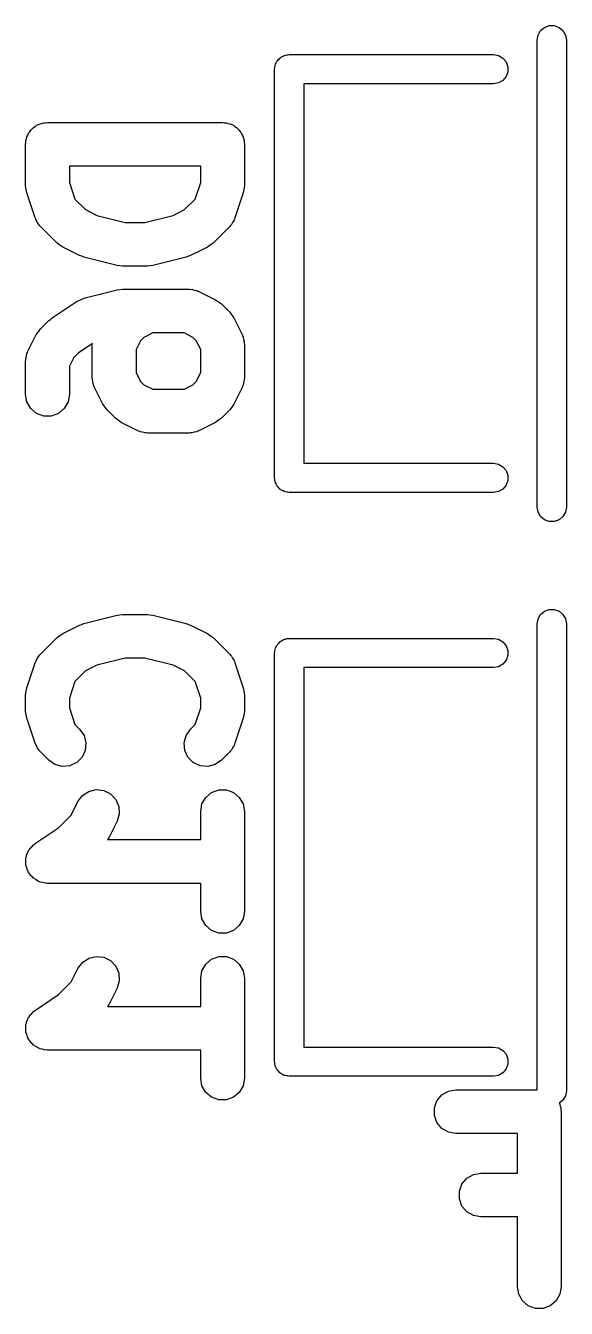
# Model space of a CAD drawing. Extents: x 25.3 to 49.5, y -85 to -25.3.
# Drawn here: x 41.06 to 43.41, y -69.78 to -64.2 of the extents above; entities that cross this region are included whole.
import ezdxf

# ---------------------------------------------------------------- set-up
doc = ezdxf.new("R2010")
doc.units = 0
doc.header["$MEASUREMENT"] = 0
doc.layers.add('BLACK', color=7, linetype='CONTINUOUS')

msp = doc.modelspace()

# ---------------------------------------------------------------- linework, layer by layer
at = {"layer": 'Black'}
for p, q in [((43.2917, -64.2403), (43.3028, -64.2212)), ((43.3028, -64.2212), (43.3196, -64.207)), ((43.3196, -64.207), (43.3404, -64.1995)), ((43.3404, -64.1995), (43.3624, -64.1995)), ((43.3624, -64.1995), (43.3832, -64.207)), ((43.3832, -64.207), (43.4, -64.2212)), ((43.4, -64.2212), (43.4111, -64.2403)), ((43.2879, -64.262), (43.2917, -64.2403)), ((43.2879, -66.294), (43.2879, -64.262)), ((43.4111, -64.2403), (43.4149, -64.262)), ((43.4149, -64.262), (43.4149, -66.294)), ((42.157, -64.353), (42.1598, -64.3482)), ((42.1598, -64.3482), (42.164, -64.3446)), ((42.164, -64.3446), (42.1676, -64.3404)), ((42.1676, -64.3404), (42.1724, -64.3376)), ((42.1724, -64.3376), (42.1766, -64.334)), ((42.1766, -64.334), (42.1819, -64.3321)), ((42.1819, -64.3321), (42.1867, -64.3293)), ((42.1867, -64.3293), (42.1921, -64.3284)), ((42.1921, -64.3284), (42.1974, -64.3265)), ((42.1974, -64.3265), (42.2029, -64.3265)), ((42.2029, -64.3265), (42.2084, -64.3255)), ((42.2084, -64.3255), (43.0974, -64.3255)), ((43.0974, -64.3255), (43.1191, -64.3293)), ((43.1191, -64.3293), (43.1382, -64.3404)), ((43.1382, -64.3404), (43.1524, -64.3572)), ((42.1449, -64.389), (42.1459, -64.3835)), ((42.1449, -66.167), (42.1449, -64.389)), ((42.1459, -64.378), (42.1478, -64.3727)), ((42.1459, -64.3835), (42.1459, -64.378)), ((42.1478, -64.3727), (42.1487, -64.3673)), ((42.1487, -64.3673), (42.1515, -64.3625)), ((42.1515, -64.3625), (42.1534, -64.3572)), ((42.1534, -64.3572), (42.157, -64.353)), ((43.1524, -64.3572), (43.1599, -64.378)), ((43.1599, -64.4), (43.1524, -64.4207)), ((43.1599, -64.378), (43.1599, -64.4)), ((43.0974, -64.4525), (42.2719, -64.4525)), ((42.2719, -64.4525), (42.2719, -66.1035)), ((43.1191, -64.4487), (43.0974, -64.4525)), ((43.1382, -64.4376), (43.1191, -64.4487)), ((43.1524, -64.4207), (43.1382, -64.4376)), ((41.1163, -64.6302), (41.1235, -64.6261)), ((41.1235, -64.6261), (41.1317, -64.6246)), ((41.1317, -64.6246), (41.1396, -64.6218)), ((41.1396, -64.6218), (41.1479, -64.6218)), ((41.1479, -64.6218), (41.1561, -64.6203)), ((41.1561, -64.6203), (41.9181, -64.6203)), ((41.9181, -64.6203), (41.9263, -64.6218)), ((41.9263, -64.6218), (41.9347, -64.6218)), ((41.9347, -64.6218), (41.9425, -64.6246)), ((41.9425, -64.6246), (41.9507, -64.6261)), ((41.9507, -64.6261), (41.9579, -64.6302)), ((41.0652, -64.6912), (41.0666, -64.683)), ((41.0666, -64.683), (41.0708, -64.6758)), ((41.0708, -64.6758), (41.0736, -64.6679)), ((41.0736, -64.6679), (41.079, -64.6616)), ((41.079, -64.6616), (41.0831, -64.6543)), ((41.0831, -64.6543), (41.0895, -64.649)), ((41.0895, -64.649), (41.0949, -64.6426)), ((41.0949, -64.6426), (41.1021, -64.6384)), ((41.1021, -64.6384), (41.1085, -64.6331)), ((41.1085, -64.6331), (41.1163, -64.6302)), ((41.9579, -64.6302), (41.9657, -64.6331)), ((41.9657, -64.6331), (41.9721, -64.6384)), ((41.9721, -64.6384), (41.9793, -64.6426)), ((41.9793, -64.6426), (41.9847, -64.649)), ((41.9847, -64.649), (41.9911, -64.6543)), ((41.9911, -64.6543), (41.9952, -64.6616)), ((41.9952, -64.6616), (42.0006, -64.6679)), ((42.0006, -64.6679), (42.0035, -64.6758)), ((42.0035, -64.6758), (42.0076, -64.683)), ((42.0076, -64.683), (42.0091, -64.6912)), ((41.0609, -64.7156), (41.0623, -64.7074)), ((41.0609, -64.897), (41.0609, -64.7156)), ((41.0623, -64.699), (41.0652, -64.6912)), ((41.0623, -64.7074), (41.0623, -64.699)), ((42.0091, -64.6912), (42.0119, -64.699)), ((42.0119, -64.699), (42.0119, -64.7074)), ((42.0119, -64.7074), (42.0134, -64.7156)), ((42.0134, -64.7156), (42.0134, -64.897)), ((41.2514, -64.8108), (41.2514, -64.8815)), ((41.8229, -64.8108), (41.2514, -64.8108)), ((41.8229, -64.8815), (41.8229, -64.8108)), ((41.0635, -64.912), (41.0609, -64.897)), ((41.2514, -64.8815), (41.2757, -64.9544)), ((41.7986, -64.9544), (41.8229, -64.8815)), ((42.0134, -64.897), (42.0107, -64.912)), ((41.0658, -64.9271), (41.0635, -64.912)), ((41.102, -65.036), (41.0658, -64.9271)), ((41.2757, -64.9544), (41.3214, -65.0001)), ((41.7528, -65.0001), (41.7986, -64.9544)), ((42.0085, -64.9271), (41.9722, -65.036)), ((42.0107, -64.912), (42.0085, -64.9271)), ((41.3214, -65.0001), (41.3708, -65.0248)), ((41.7034, -65.0248), (41.7528, -65.0001)), ((41.1047, -65.0408), (41.102, -65.036)), ((41.1061, -65.0461), (41.1047, -65.0408)), ((41.1125, -65.0553), (41.1061, -65.0461)), ((41.1178, -65.0651), (41.1125, -65.0553)), ((41.1219, -65.0687), (41.1178, -65.0651)), ((41.125, -65.0732), (41.1219, -65.0687)), ((41.1976, -65.1458), (41.125, -65.0732)), ((41.3708, -65.0248), (41.4944, -65.0558)), ((41.4944, -65.0558), (41.5798, -65.0558)), ((41.5798, -65.0558), (41.7034, -65.0248)), ((41.9492, -65.0732), (41.8766, -65.1458)), ((41.9523, -65.0687), (41.9492, -65.0732)), ((41.9564, -65.0651), (41.9523, -65.0687)), ((41.9617, -65.0553), (41.9564, -65.0651)), ((41.9682, -65.0461), (41.9617, -65.0553)), ((41.9696, -65.0408), (41.9682, -65.0461)), ((41.9722, -65.036), (41.9696, -65.0408)), ((41.2101, -65.1545), (41.1976, -65.1458)), ((41.2224, -65.1636), (41.2101, -65.1545)), ((41.2949, -65.1999), (41.2224, -65.1636)), ((41.8229, -65.1781), (41.7793, -65.1999)), ((41.8519, -65.1636), (41.8229, -65.1781)), ((41.8641, -65.1545), (41.8519, -65.1636)), ((41.8766, -65.1458), (41.8641, -65.1545)), ((41.3049, -65.2029), (41.2949, -65.1999)), ((41.3144, -65.2071), (41.3049, -65.2029)), ((41.4596, -65.2434), (41.3144, -65.2071)), ((41.7598, -65.2071), (41.6146, -65.2434)), ((41.7693, -65.2029), (41.7598, -65.2071)), ((41.7793, -65.1999), (41.7693, -65.2029)), ((41.4712, -65.2442), (41.4596, -65.2434)), ((41.4827, -65.2463), (41.4712, -65.2442)), ((41.5915, -65.2463), (41.4827, -65.2463)), ((41.603, -65.2442), (41.5915, -65.2463)), ((41.6146, -65.2434), (41.603, -65.2442)), ((41.3144, -65.3852), (41.4596, -65.3489)), ((41.4596, -65.3489), (41.4712, -65.3481)), ((41.4712, -65.3481), (41.4827, -65.346)), ((41.4827, -65.346), (41.773, -65.346)), ((41.773, -65.346), (41.7784, -65.347)), ((41.7784, -65.347), (41.7839, -65.3467)), ((41.7839, -65.3467), (41.7946, -65.3498)), ((41.7946, -65.3498), (41.8055, -65.3518)), ((41.8055, -65.3518), (41.8103, -65.3545)), ((41.1759, -65.4709), (41.2847, -65.3983)), ((41.2847, -65.3983), (41.2996, -65.3918)), ((41.2996, -65.3918), (41.3144, -65.3852)), ((41.8103, -65.3545), (41.8156, -65.3561)), ((41.8156, -65.3561), (41.8881, -65.3924)), ((41.8881, -65.3924), (41.9004, -65.4015)), ((41.9004, -65.4015), (41.9129, -65.4102)), ((41.9129, -65.4102), (41.9492, -65.4465)), ((41.9492, -65.4465), (41.9579, -65.459)), ((41.9579, -65.459), (41.967, -65.4713)), ((41.1163, -65.5316), (41.125, -65.5191)), ((41.125, -65.5191), (41.1613, -65.4828)), ((41.1613, -65.4828), (41.169, -65.4774)), ((41.169, -65.4774), (41.1759, -65.4709)), ((41.967, -65.4713), (42.0033, -65.5438)), ((41.0709, -65.6164), (41.1072, -65.5438)), ((41.1072, -65.5438), (41.1163, -65.5316)), ((41.561, -65.5703), (41.5416, -65.6089)), ((41.5754, -65.5559), (41.561, -65.5703)), ((41.614, -65.5365), (41.5754, -65.5559)), ((41.7505, -65.5365), (41.614, -65.5365)), ((41.7891, -65.5559), (41.7505, -65.5365)), ((41.8035, -65.5703), (41.7891, -65.5559)), ((41.8229, -65.6089), (41.8035, -65.5703)), ((42.0033, -65.5438), (42.0049, -65.5491)), ((42.0049, -65.5491), (42.0076, -65.5539)), ((42.0076, -65.5539), (42.0096, -65.5648)), ((42.0096, -65.5648), (42.0127, -65.5755)), ((42.0127, -65.5755), (42.0124, -65.581)), ((41.0647, -65.6374), (41.0666, -65.6264)), ((41.0666, -65.6264), (41.0694, -65.6217)), ((41.0694, -65.6217), (41.0709, -65.6164)), ((41.2894, -65.6242), (41.2707, -65.6429)), ((41.3518, -65.5825), (41.2894, -65.6242)), ((41.3511, -65.5864), (41.3518, -65.5825)), ((41.3511, -65.7316), (41.3511, -65.5864)), ((41.5416, -65.6089), (41.5416, -65.7091)), ((41.8229, -65.7091), (41.8229, -65.6089)), ((42.0124, -65.581), (42.0134, -65.5864)), ((42.0134, -65.5864), (42.0134, -65.7316)), ((41.0609, -65.659), (41.0618, -65.6536)), ((41.0609, -65.8041), (41.0609, -65.659)), ((41.0615, -65.6481), (41.0647, -65.6374)), ((41.0618, -65.6536), (41.0615, -65.6481)), ((41.2707, -65.6429), (41.2514, -65.6815)), ((41.2514, -65.6815), (41.2514, -65.8041)), ((41.3521, -65.737), (41.3511, -65.7316)), ((41.3518, -65.7425), (41.3521, -65.737)), ((41.355, -65.7532), (41.3518, -65.7425)), ((41.5416, -65.7091), (41.561, -65.7477)), ((41.8035, -65.7477), (41.8229, -65.7091)), ((42.0127, -65.7425), (42.0096, -65.7532)), ((42.0134, -65.7316), (42.0124, -65.737)), ((42.0124, -65.737), (42.0127, -65.7425)), ((41.3569, -65.7641), (41.355, -65.7532)), ((41.3596, -65.7689), (41.3569, -65.7641)), ((41.3612, -65.7742), (41.3596, -65.7689)), ((41.3975, -65.8467), (41.3612, -65.7742)), ((41.561, -65.7477), (41.5754, -65.7621)), ((41.5754, -65.7621), (41.614, -65.7815)), ((41.614, -65.7815), (41.7505, -65.7815)), ((41.7505, -65.7815), (41.7891, -65.7621)), ((41.7891, -65.7621), (41.8035, -65.7477)), ((42.0033, -65.7742), (41.967, -65.8467)), ((42.0049, -65.7689), (42.0033, -65.7742)), ((42.0076, -65.7641), (42.0049, -65.7689)), ((42.0096, -65.7532), (42.0076, -65.7641)), ((41.0666, -65.8367), (41.0609, -65.8041)), ((41.0831, -65.8654), (41.0666, -65.8367)), ((41.2456, -65.8367), (41.2291, -65.8654)), ((41.2514, -65.8041), (41.2456, -65.8367)), ((41.4066, -65.859), (41.3975, -65.8467)), ((41.967, -65.8467), (41.9579, -65.859)), ((41.1085, -65.8866), (41.0831, -65.8654)), ((41.1396, -65.8979), (41.1085, -65.8866)), ((41.1727, -65.8979), (41.1396, -65.8979)), ((41.2037, -65.8866), (41.1727, -65.8979)), ((41.2291, -65.8654), (41.2037, -65.8866)), ((41.4153, -65.8715), (41.4066, -65.859)), ((41.4516, -65.9078), (41.4153, -65.8715)), ((41.4641, -65.9165), (41.4516, -65.9078)), ((41.9129, -65.9078), (41.9004, -65.9165)), ((41.9492, -65.8715), (41.9129, -65.9078)), ((41.9579, -65.859), (41.9492, -65.8715)), ((41.4764, -65.9256), (41.4641, -65.9165)), ((41.5489, -65.9619), (41.4764, -65.9256)), ((41.5542, -65.9635), (41.5489, -65.9619)), ((41.559, -65.9662), (41.5542, -65.9635)), ((41.57, -65.9682), (41.559, -65.9662)), ((41.8055, -65.9662), (41.7946, -65.9682)), ((41.8103, -65.9635), (41.8055, -65.9662)), ((41.8156, -65.9619), (41.8103, -65.9635)), ((41.8229, -65.9583), (41.8156, -65.9619)), ((41.8881, -65.9256), (41.8229, -65.9583)), ((41.9004, -65.9165), (41.8881, -65.9256)), ((41.5807, -65.9713), (41.57, -65.9682)), ((41.5861, -65.971), (41.5807, -65.9713)), ((41.5915, -65.972), (41.5861, -65.971)), ((41.773, -65.972), (41.5915, -65.972)), ((41.7784, -65.971), (41.773, -65.972)), ((41.7839, -65.9713), (41.7784, -65.971)), ((41.7946, -65.9682), (41.7839, -65.9713)), ((42.2719, -66.1035), (43.0974, -66.1035)), ((43.0974, -66.1035), (43.1191, -66.1073)), ((43.1191, -66.1073), (43.1382, -66.1184)), ((43.1382, -66.1184), (43.1524, -66.1352)), ((42.1459, -66.1725), (42.1449, -66.167)), ((42.1459, -66.178), (42.1459, -66.1725)), ((42.1478, -66.1832), (42.1459, -66.178)), ((42.1487, -66.1887), (42.1478, -66.1832)), ((42.1515, -66.1935), (42.1487, -66.1887)), ((43.1524, -66.1352), (43.1599, -66.156)), ((43.1599, -66.178), (43.1524, -66.1988)), ((43.1599, -66.156), (43.1599, -66.178)), ((42.1534, -66.1988), (42.1515, -66.1935)), ((42.157, -66.203), (42.1534, -66.1988)), ((42.1598, -66.2078), (42.157, -66.203)), ((42.164, -66.2114), (42.1598, -66.2078)), ((42.1676, -66.2156), (42.164, -66.2114)), ((42.1724, -66.2184), (42.1676, -66.2156)), ((42.1766, -66.222), (42.1724, -66.2184)), ((42.1819, -66.2239), (42.1766, -66.222)), ((42.1867, -66.2267), (42.1819, -66.2239)), ((42.1921, -66.2276), (42.1867, -66.2267)), ((42.1974, -66.2295), (42.1921, -66.2276)), ((42.2029, -66.2295), (42.1974, -66.2295)), ((42.2084, -66.2305), (42.2029, -66.2295)), ((43.0974, -66.2305), (42.2084, -66.2305)), ((43.1191, -66.2267), (43.0974, -66.2305)), ((43.1382, -66.2156), (43.1191, -66.2267)), ((43.1524, -66.1988), (43.1382, -66.2156)), ((43.2917, -66.3157), (43.2879, -66.294)), ((43.4149, -66.294), (43.4111, -66.3157)), ((43.3028, -66.3348), (43.2917, -66.3157)), ((43.3196, -66.349), (43.3028, -66.3348)), ((43.3404, -66.3565), (43.3196, -66.349)), ((43.3624, -66.3565), (43.3404, -66.3565)), ((43.3832, -66.349), (43.3624, -66.3565)), ((43.4, -66.3348), (43.3832, -66.349)), ((43.4111, -66.3157), (43.4, -66.3348)), ((43.3028, -66.7612), (43.3196, -66.747)), ((43.3196, -66.747), (43.3404, -66.7395)), ((43.3404, -66.7395), (43.3624, -66.7395)), ((43.3624, -66.7395), (43.3832, -66.747)), ((43.3832, -66.747), (43.4, -66.7612)), ((41.2949, -66.8075), (41.3049, -66.8045)), ((41.3049, -66.8045), (41.3144, -66.8003)), ((41.3144, -66.8003), (41.4596, -66.764)), ((41.4596, -66.764), (41.4712, -66.7632)), ((41.4712, -66.7632), (41.4827, -66.7612)), ((41.4827, -66.7612), (41.5915, -66.7612)), ((41.5915, -66.7612), (41.603, -66.7632)), ((41.603, -66.7632), (41.6146, -66.764)), ((41.6146, -66.764), (41.7598, -66.8003)), ((41.7598, -66.8003), (41.7693, -66.8046)), ((43.2879, -66.802), (43.2917, -66.7803)), ((43.2879, -68.8295), (43.2879, -66.802)), ((43.2917, -66.7803), (43.3028, -66.7612)), ((43.4, -66.7612), (43.4111, -66.7803)), ((43.4111, -66.7803), (43.4149, -66.802)), ((43.4149, -66.802), (43.4149, -68.834)), ((41.1976, -66.8616), (41.2101, -66.8529)), ((41.2101, -66.8529), (41.2224, -66.8438)), ((41.2224, -66.8438), (41.2949, -66.8075)), ((41.7693, -66.8046), (41.7793, -66.8075)), ((41.7793, -66.8075), (41.8519, -66.8438)), ((41.8519, -66.8438), (41.8641, -66.8529)), ((41.8641, -66.8529), (41.8766, -66.8616)), ((41.125, -66.9342), (41.1976, -66.8616)), ((41.8766, -66.8616), (41.9492, -66.9342)), ((42.1459, -66.918), (42.1478, -66.9128)), ((42.1478, -66.9128), (42.1487, -66.9073)), ((42.1487, -66.9073), (42.1515, -66.9025)), ((42.1515, -66.9025), (42.1534, -66.8972)), ((42.1534, -66.8972), (42.157, -66.893)), ((42.157, -66.893), (42.1598, -66.8882)), ((42.1598, -66.8882), (42.164, -66.8846)), ((42.164, -66.8846), (42.1676, -66.8804)), ((42.1676, -66.8804), (42.1724, -66.8776)), ((42.1724, -66.8776), (42.1766, -66.874)), ((42.1766, -66.874), (42.1819, -66.8721)), ((42.1819, -66.8721), (42.1867, -66.8693)), ((42.1867, -66.8693), (42.1921, -66.8684)), ((42.1921, -66.8684), (42.1974, -66.8665)), ((42.1974, -66.8665), (42.2029, -66.8665)), ((42.2029, -66.8665), (42.2084, -66.8655)), ((42.2084, -66.8655), (43.0974, -66.8655)), ((43.0974, -66.8655), (43.1191, -66.8693)), ((43.1191, -66.8693), (43.1382, -66.8804)), ((43.1382, -66.8804), (43.1524, -66.8972)), ((43.1524, -66.8972), (43.1599, -66.918)), ((41.0658, -67.0803), (41.102, -66.9715)), ((41.102, -66.9715), (41.1047, -66.9666)), ((41.1047, -66.9666), (41.1061, -66.9613)), ((41.1061, -66.9613), (41.1125, -66.9522)), ((41.1125, -66.9522), (41.1178, -66.9424)), ((41.1178, -66.9424), (41.1219, -66.9387)), ((41.1219, -66.9387), (41.125, -66.9342)), ((41.4944, -66.9517), (41.3708, -66.9826)), ((41.5798, -66.9517), (41.4944, -66.9517)), ((41.7034, -66.9826), (41.5798, -66.9517)), ((41.9492, -66.9342), (41.9523, -66.9387)), ((41.9523, -66.9387), (41.9564, -66.9424)), ((41.9564, -66.9424), (41.9617, -66.9522)), ((41.9617, -66.9522), (41.9682, -66.9613)), ((41.9682, -66.9613), (41.9696, -66.9666)), ((41.9696, -66.9666), (41.9722, -66.9715)), ((41.9722, -66.9715), (42.0085, -67.0803)), ((42.1449, -66.929), (42.1459, -66.9235)), ((42.1449, -68.707), (42.1449, -66.929)), ((42.1459, -66.9235), (42.1459, -66.918)), ((43.1524, -66.9607), (43.1382, -66.9776)), ((43.1599, -66.94), (43.1524, -66.9607)), ((43.1599, -66.918), (43.1599, -66.94)), ((41.3214, -67.0073), (41.2757, -67.053)), ((41.3708, -66.9826), (41.3214, -67.0073)), ((41.7528, -67.0073), (41.7034, -66.9826)), ((41.7986, -67.053), (41.7528, -67.0073)), ((43.0974, -66.9925), (42.2719, -66.9925)), ((42.2719, -66.9925), (42.2719, -68.6435)), ((43.1191, -66.9887), (43.0974, -66.9925)), ((43.1382, -66.9776), (43.1191, -66.9887)), ((41.0635, -67.0954), (41.0658, -67.0803)), ((41.2757, -67.053), (41.2514, -67.1259)), ((41.8229, -67.1259), (41.7986, -67.053)), ((42.0085, -67.0803), (42.0107, -67.0954)), ((41.0609, -67.1104), (41.0635, -67.0954)), ((41.0609, -67.183), (41.0609, -67.1104)), ((41.2514, -67.1259), (41.2514, -67.1675)), ((41.8229, -67.1675), (41.8229, -67.1259)), ((42.0107, -67.0954), (42.0134, -67.1104)), ((42.0134, -67.1104), (42.0134, -67.183)), ((41.0635, -67.198), (41.0609, -67.183)), ((41.2514, -67.1675), (41.2757, -67.2404)), ((41.7986, -67.2404), (41.8229, -67.1675)), ((42.0134, -67.183), (42.0107, -67.198)), ((41.0658, -67.2131), (41.0635, -67.198)), ((41.102, -67.322), (41.0658, -67.2131)), ((41.2757, -67.2404), (41.296, -67.2608)), ((41.7782, -67.2608), (41.7986, -67.2404)), ((42.0085, -67.2131), (41.9722, -67.322)), ((42.0107, -67.198), (42.0085, -67.2131)), ((41.296, -67.2608), (41.315, -67.2879)), ((41.315, -67.2879), (41.3236, -67.3198)), ((41.7507, -67.3198), (41.7592, -67.2879)), ((41.7592, -67.2879), (41.7782, -67.2608)), ((41.1047, -67.3268), (41.102, -67.322)), ((41.1061, -67.3321), (41.1047, -67.3268)), ((41.1125, -67.3413), (41.1061, -67.3321)), ((41.1178, -67.3511), (41.1125, -67.3413)), ((41.1219, -67.3547), (41.1178, -67.3511)), ((41.125, -67.3592), (41.1219, -67.3547)), ((41.1613, -67.3955), (41.125, -67.3592)), ((41.3207, -67.3528), (41.3067, -67.3828)), ((41.3236, -67.3198), (41.3207, -67.3528)), ((41.7535, -67.3528), (41.7507, -67.3198)), ((41.7675, -67.3828), (41.7535, -67.3528)), ((41.9492, -67.3592), (41.9129, -67.3955)), ((41.9523, -67.3547), (41.9492, -67.3592)), ((41.9564, -67.3511), (41.9523, -67.3547)), ((41.9617, -67.3413), (41.9564, -67.3511)), ((41.9682, -67.3321), (41.9617, -67.3413)), ((41.9696, -67.3268), (41.9682, -67.3321)), ((41.9722, -67.322), (41.9696, -67.3268)), ((41.1884, -67.4145), (41.1613, -67.3955)), ((41.2204, -67.423), (41.1884, -67.4145)), ((41.2833, -67.4062), (41.2533, -67.4201)), ((41.3067, -67.3828), (41.2833, -67.4062)), ((41.7909, -67.4062), (41.7675, -67.3828)), ((41.8209, -67.4201), (41.7909, -67.4062)), ((41.8858, -67.4145), (41.8538, -67.423)), ((41.9129, -67.3955), (41.8858, -67.4145)), ((41.2533, -67.4201), (41.2204, -67.423)), ((41.8538, -67.423), (41.8209, -67.4201)), ((41.3359, -67.531), (41.3681, -67.5233)), ((41.3681, -67.5233), (41.401, -67.5271)), ((41.401, -67.5271), (41.4306, -67.5419)), ((41.8705, -67.5359), (41.9016, -67.5246)), ((41.9016, -67.5246), (41.9347, -67.5246)), ((41.9347, -67.5246), (41.9657, -67.5359)), ((41.2593, -67.6346), (41.2886, -67.5758)), ((41.2886, -67.5758), (41.3083, -67.5493)), ((41.3083, -67.5493), (41.3359, -67.531)), ((41.4306, -67.5419), (41.4533, -67.5659)), ((41.4533, -67.5659), (41.4665, -67.5963)), ((41.8229, -67.6184), (41.8286, -67.5859)), ((41.8286, -67.5859), (41.8451, -67.5572)), ((41.8451, -67.5572), (41.8705, -67.5359)), ((41.9657, -67.5359), (41.9911, -67.5572)), ((41.9911, -67.5572), (42.0076, -67.5859)), ((42.0076, -67.5859), (42.0134, -67.6184)), ((41.2043, -67.6895), (41.2593, -67.6346)), ((41.4685, -67.6293), (41.459, -67.661)), ((41.4665, -67.5963), (41.4685, -67.6293)), ((41.8229, -67.7409), (41.8229, -67.6184)), ((42.0134, -67.6184), (42.0134, -68.0539)), ((41.1033, -67.7569), (41.2043, -67.6895)), ((41.459, -67.661), (41.4227, -67.7336)), ((41.4227, -67.7336), (41.4173, -67.7409)), ((41.4173, -67.7409), (41.8229, -67.7409)), ((41.0647, -67.8094), (41.0697, -67.7992)), ((41.0697, -67.7992), (41.0736, -67.7885)), ((41.0736, -67.7885), (41.077, -67.7845)), ((41.077, -67.7845), (41.0794, -67.7797)), ((41.0794, -67.7797), (41.0876, -67.7719)), ((41.0876, -67.7719), (41.0949, -67.7632)), ((41.0949, -67.7632), (41.0995, -67.7605)), ((41.0995, -67.7605), (41.1033, -67.7569)), ((41.0611, -67.8423), (41.0623, -67.831)), ((41.0623, -67.8474), (41.0611, -67.8423)), ((41.0623, -67.8196), (41.0641, -67.8146)), ((41.0623, -67.831), (41.0623, -67.8196)), ((41.0623, -67.8527), (41.0623, -67.8474)), ((41.0662, -67.8634), (41.0623, -67.8527)), ((41.0641, -67.8146), (41.0647, -67.8094)), ((41.0689, -67.8744), (41.0662, -67.8634)), ((41.0718, -67.8788), (41.0689, -67.8744)), ((41.0736, -67.8838), (41.0718, -67.8788)), ((41.0809, -67.8925), (41.0736, -67.8838)), ((41.0872, -67.9019), (41.0809, -67.8925)), ((41.0915, -67.9051), (41.0872, -67.9019)), ((41.0949, -67.9091), (41.0915, -67.9051)), ((41.1047, -67.9148), (41.0949, -67.9091)), ((41.1139, -67.9215), (41.1047, -67.9148)), ((41.119, -67.923), (41.1139, -67.9215)), ((41.1235, -67.9256), (41.119, -67.923)), ((41.1347, -67.9276), (41.1235, -67.9256)), ((41.1456, -67.9308), (41.1347, -67.9276)), ((41.1509, -67.9305), (41.1456, -67.9308)), ((41.1561, -67.9314), (41.1509, -67.9305)), ((41.8229, -67.9314), (41.1561, -67.9314)), ((41.8229, -68.0539), (41.8229, -67.9314)), ((41.8286, -68.0864), (41.8229, -68.0539)), ((41.8451, -68.1151), (41.8286, -68.0864)), ((42.0076, -68.0864), (41.9911, -68.1151)), ((42.0134, -68.0539), (42.0076, -68.0864)), ((41.8705, -68.1363), (41.8451, -68.1151)), ((41.9016, -68.1477), (41.8705, -68.1363)), ((41.9657, -68.1363), (41.9347, -68.1477)), ((41.9911, -68.1151), (41.9657, -68.1363)), ((41.9347, -68.1477), (41.9016, -68.1477)), ((41.3359, -68.2567), (41.3681, -68.2491)), ((41.3681, -68.2491), (41.401, -68.2528)), ((41.401, -68.2528), (41.4306, -68.2676)), ((41.8705, -68.2617), (41.9016, -68.2503)), ((41.9016, -68.2503), (41.9347, -68.2503)), ((41.9347, -68.2503), (41.9657, -68.2617)), ((41.2593, -68.3603), (41.2886, -68.3015)), ((41.2886, -68.3015), (41.3083, -68.275)), ((41.3083, -68.275), (41.3359, -68.2567)), ((41.4306, -68.2676), (41.4533, -68.2917)), ((41.4533, -68.2917), (41.4665, -68.322)), ((41.8286, -68.3116), (41.8451, -68.2829)), ((41.8451, -68.2829), (41.8705, -68.2617)), ((41.9657, -68.2617), (41.9911, -68.2829)), ((41.9911, -68.2829), (42.0076, -68.3116)), ((41.2043, -68.4153), (41.2593, -68.3603)), ((41.4685, -68.355), (41.459, -68.3867)), ((41.4665, -68.322), (41.4685, -68.355)), ((41.8229, -68.3441), (41.8286, -68.3116)), ((41.8229, -68.4666), (41.8229, -68.3441)), ((42.0076, -68.3116), (42.0134, -68.3441)), ((42.0134, -68.3441), (42.0134, -68.7796)), ((41.1033, -68.4826), (41.2043, -68.4153)), ((41.459, -68.3867), (41.4227, -68.4593)), ((41.4227, -68.4593), (41.4173, -68.4666)), ((41.4173, -68.4666), (41.8229, -68.4666)), ((41.0647, -68.5351), (41.0697, -68.5249)), ((41.0697, -68.5249), (41.0736, -68.5142)), ((41.0736, -68.5142), (41.077, -68.5102)), ((41.077, -68.5102), (41.0794, -68.5055)), ((41.0794, -68.5055), (41.0876, -68.4976)), ((41.0876, -68.4976), (41.0949, -68.4889)), ((41.0949, -68.4889), (41.0995, -68.4862)), ((41.0995, -68.4862), (41.1033, -68.4826)), ((41.0611, -68.568), (41.0623, -68.5567)), ((41.0623, -68.5731), (41.0611, -68.568)), ((41.0623, -68.5453), (41.0641, -68.5404)), ((41.0623, -68.5567), (41.0623, -68.5453)), ((41.0623, -68.5784), (41.0623, -68.5731)), ((41.0662, -68.5891), (41.0623, -68.5784)), ((41.0641, -68.5404), (41.0647, -68.5351)), ((41.0689, -68.6001), (41.0662, -68.5891)), ((41.0718, -68.6045), (41.0689, -68.6001)), ((41.0736, -68.6095), (41.0718, -68.6045)), ((41.0809, -68.6182), (41.0736, -68.6095)), ((41.0872, -68.6277), (41.0809, -68.6182)), ((41.0915, -68.6308), (41.0872, -68.6277)), ((41.0949, -68.6348), (41.0915, -68.6308)), ((41.1047, -68.6405), (41.0949, -68.6348)), ((41.1139, -68.6472), (41.1047, -68.6405)), ((42.2719, -68.6435), (43.0974, -68.6435)), ((43.0974, -68.6435), (43.1191, -68.6473)), ((41.119, -68.6487), (41.1139, -68.6472)), ((41.1235, -68.6514), (41.119, -68.6487)), ((41.1347, -68.6533), (41.1235, -68.6514)), ((41.1456, -68.6565), (41.1347, -68.6533)), ((41.1509, -68.6562), (41.1456, -68.6565)), ((41.1561, -68.6571), (41.1509, -68.6562)), ((41.8229, -68.6571), (41.1561, -68.6571)), ((41.8229, -68.7796), (41.8229, -68.6571)), ((43.1191, -68.6473), (43.1382, -68.6584)), ((43.1382, -68.6584), (43.1524, -68.6752)), ((43.1524, -68.6752), (43.1599, -68.696)), ((43.1599, -68.696), (43.1599, -68.718)), ((42.1459, -68.7125), (42.1449, -68.707)), ((42.1459, -68.718), (42.1459, -68.7125)), ((42.1478, -68.7232), (42.1459, -68.718)), ((42.1487, -68.7287), (42.1478, -68.7232)), ((42.1515, -68.7335), (42.1487, -68.7287)), ((42.1534, -68.7387), (42.1515, -68.7335)), ((42.157, -68.743), (42.1534, -68.7387)), ((42.1598, -68.7478), (42.157, -68.743)), ((42.164, -68.7514), (42.1598, -68.7478)), ((42.1676, -68.7556), (42.164, -68.7514)), ((42.1724, -68.7584), (42.1676, -68.7556)), ((43.1382, -68.7556), (43.1191, -68.7667)), ((43.1524, -68.7387), (43.1382, -68.7556)), ((43.1599, -68.718), (43.1524, -68.7387)), ((41.8286, -68.8121), (41.8229, -68.7796)), ((41.8451, -68.8408), (41.8286, -68.8121)), ((42.0076, -68.8121), (41.9911, -68.8408)), ((42.0134, -68.7796), (42.0076, -68.8121)), ((42.1766, -68.762), (42.1724, -68.7584)), ((42.1819, -68.7639), (42.1766, -68.762)), ((42.1867, -68.7667), (42.1819, -68.7639)), ((42.1921, -68.7676), (42.1867, -68.7667)), ((42.1974, -68.7695), (42.1921, -68.7676)), ((42.2029, -68.7695), (42.1974, -68.7695)), ((42.2084, -68.7705), (42.2029, -68.7695)), ((43.0974, -68.7705), (42.2084, -68.7705)), ((43.1191, -68.7667), (43.0974, -68.7705)), ((41.8705, -68.8621), (41.8451, -68.8408)), ((41.9016, -68.8734), (41.8705, -68.8621)), ((41.9657, -68.8621), (41.9347, -68.8734)), ((41.9911, -68.8408), (41.9657, -68.8621)), ((42.8516, -68.8771), (42.8729, -68.8517)), ((42.8729, -68.8517), (42.9015, -68.8352)), ((42.9015, -68.8352), (42.9341, -68.8295)), ((42.9341, -68.8295), (43.2879, -68.8295)), ((43.4111, -68.8557), (43.4, -68.8748)), ((43.4149, -68.834), (43.4111, -68.8557)), ((41.9347, -68.8734), (41.9016, -68.8734)), ((42.8403, -68.9082), (42.8516, -68.8771)), ((42.8403, -68.9413), (42.8403, -68.9082)), ((43.4, -68.8748), (43.3842, -68.8881)), ((43.3842, -68.8881), (43.3865, -68.8921)), ((43.3865, -68.8921), (43.3879, -68.9003)), ((43.3879, -68.9003), (43.3908, -68.9082)), ((43.3908, -68.9082), (43.3908, -68.9165)), ((43.3908, -68.9165), (43.3922, -68.9247)), ((43.3922, -68.9247), (43.3922, -69.6867)), ((42.8516, -68.9723), (42.8403, -68.9413)), ((42.8729, -68.9977), (42.8516, -68.9723)), ((42.9015, -69.0142), (42.8729, -68.9977)), ((42.9341, -69.02), (42.9015, -69.0142)), ((43.2017, -69.02), (42.9341, -69.02)), ((43.2017, -69.1923), (43.2017, -69.02)), ((42.9817, -69.2146), (43.0104, -69.1981)), ((43.0104, -69.1981), (43.043, -69.1923)), ((43.043, -69.1923), (43.2017, -69.1923)), ((42.9492, -69.271), (42.9605, -69.2399)), ((42.9605, -69.2399), (42.9817, -69.2146)), ((42.9492, -69.3041), (42.9492, -69.271)), ((42.9605, -69.3352), (42.9492, -69.3041)), ((42.9817, -69.3605), (42.9605, -69.3352)), ((43.0104, -69.3771), (42.9817, -69.3605)), ((43.043, -69.3828), (43.0104, -69.3771)), ((43.2017, -69.3828), (43.043, -69.3828)), ((43.2017, -69.6867), (43.2017, -69.3828)), ((43.2075, -69.7193), (43.2017, -69.6867)), ((43.3922, -69.6867), (43.3865, -69.7193)), ((43.224, -69.7479), (43.2075, -69.7193)), ((43.2493, -69.7692), (43.224, -69.7479)), ((43.3699, -69.7479), (43.3446, -69.7692)), ((43.3865, -69.7193), (43.3699, -69.7479)), ((43.2804, -69.7805), (43.2493, -69.7692)), ((43.3135, -69.7805), (43.2804, -69.7805)), ((43.3446, -69.7692), (43.3135, -69.7805))]:
    msp.add_line(p, q, dxfattribs=at)

doc.saveas('drawing.dxf')
